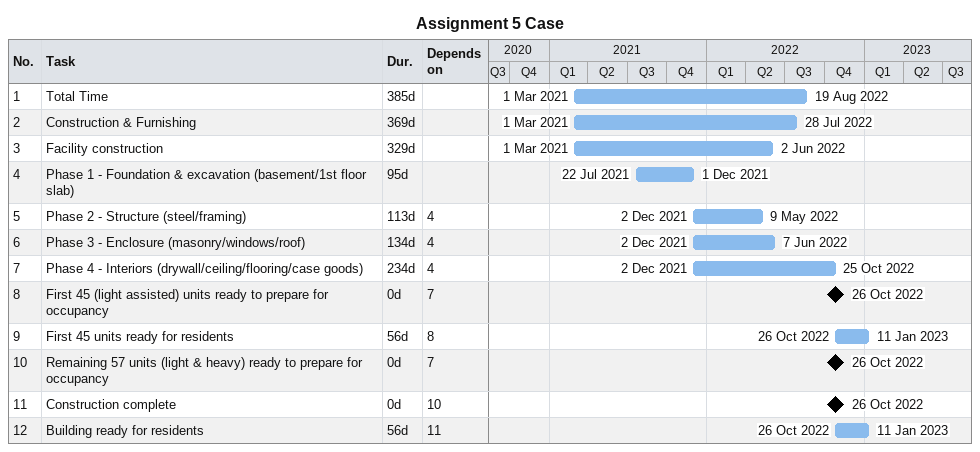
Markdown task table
Assignment 5 Case

| ID | Task | Duration | Start | Finish | Predecessors |
|---|---|---|---|---|---|
| 1 | Total Time | 385d | 2021-03-01 | 2022-08-19 |  |
| 2 | Construction & Furnishing | 369d | 2021-03-01 | 2022-07-28 |  |
| 3 | Facility construction | 329d | 2021-03-01 | 2022-06-02 |  |
| 4 | Phase 1 ‐ Foundation & excavation (basement/1st floor slab) | 95d | 2021-07-22 | 2021-12-01 |  |
| 5 | Phase 2 ‐ Structure (steel/framing) | 113d | 2021-12-02 | 2022-05-09 | 4 |
| 6 | Phase 3 ‐ Enclosure (masonry/windows/roof) | 134d | 2021-12-02 | 2022-06-07 | 4 |
| 7 | Phase 4 ‐ Interiors (drywall/ceiling/flooring/case goods) | 234d | 2021-12-02 | 2022-10-25 | 4 |
| 8 | First 45 (light assisted) units ready to prepare for occupancy | 0d | 2022-10-26 | 2022-10-26 | 7 |
| 9 | First 45 units ready for residents | 56d | 2022-10-26 | 2023-01-11 | 8 |
| 10 | Remaining 57 units (light & heavy) ready to prepare for occupancy | 0d | 2022-10-26 | 2022-10-26 | 7 |
| 11 | Construction complete | 0d | 2022-10-26 | 2022-10-26 | 10 |
| 12 | Building ready for residents | 56d | 2022-10-26 | 2023-01-11 | 11 |
